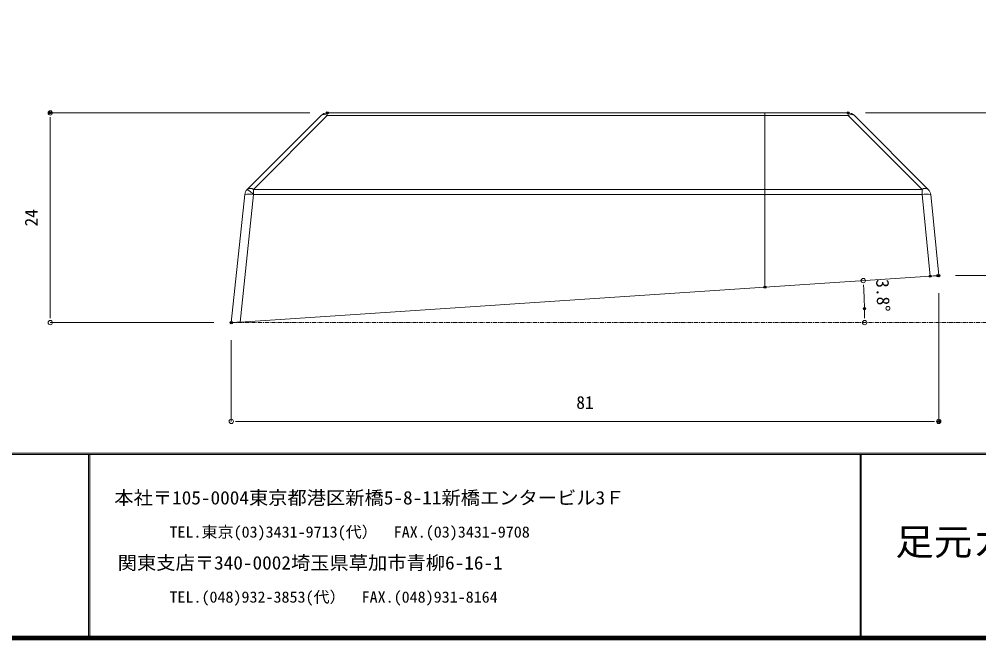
# Model space of a CAD drawing. Units: millimetres, scale not verified. Extents: x -140 to 140, y -96 to 96.
# Drawn here: x -65.8 to 44.1, y -95.7 to -24.7 of the extents above; entities that cross this region are included whole.
import ezdxf
from ezdxf.enums import TextEntityAlignment as Align

# ---------------------------------------------------------------- set-up
doc = ezdxf.new("R2010")
doc.units = ezdxf.units.MM
doc.header["$LTSCALE"] = 0.5
doc.header["$PDMODE"] = 32
doc.header["$PDSIZE"] = 0.25
doc.linetypes.add('USER1', pattern=[1.21666, 0.935822, -0.093613, 0.093613, -0.093613])
for name, color, linetype, lineweight in [('0-0_0', 7, 'Continuous', 18), ('0-2_一般', 3, 'Continuous', 18), ('0-3_CENTER', 2, 'USER1', 18), ('0-5_GREEN', 3, 'Continuous', 18)]:
    doc.layers.add(name, color=color, linetype=linetype, lineweight=lineweight)
doc.layers.add('0-1_Defpoints', color=7, linetype='Continuous')
doc.styles.add('ＭＳ ゴシック', font='')
doc.styles.get('ＭＳ ゴシック').set_extended_font_data('MS Gothic')

# ---------------------------------------------------------------- blocks, each defined once
blk = doc.blocks.new('_DOT')
at = {"layer": '0-0_0', "lineweight": 9}
blk.add_line((-0.5, 0), (-1, 0), dxfattribs=at)
blk.add_circle((0, 0), 0.25, dxfattribs=at)
blk.add_circle((0, 0), 0.25, dxfattribs=at)
blk = doc.blocks.new('D7')
at = {"layer": '0-1_Defpoints'}
for p in [(15.3742, -63.5198), (-65.6258, -68.8998), (15.3742, -80.2097)]:
    blk.add_point(p, dxfattribs=at)
at = {"layer": '0-2_一般'}
for p, q in [((15.3742, -65.5198), (15.3742, -80.2097)), ((-65.6258, -70.8998), (-65.6258, -80.2097)), ((-64.6258, -80.2097), (14.3742, -80.2097))]:
    blk.add_line(p, q, dxfattribs=at)
at = {"layer": '0-2_一般', "rotation": 180}
blk.add_blockref('_DOT', (-65.6258, -80.2097), dxfattribs=at)
at = {"layer": '0-2_一般'}
blk.add_blockref('_DOT', (15.3742, -80.2097), dxfattribs=at)
at = {"layer": '0-2_一般', "color": 7, "style": 'ＭＳ ゴシック'}
blk.add_text('81', height=1.466, dxfattribs=at).set_placement((-26.1258, -79.2097), align=Align.BOTTOM_LEFT)
blk = doc.blocks.new('D10')
at = {"layer": '0-1_Defpoints'}
for p in [(-86.3561, -44.8998), (-54.635, -44.8998), (-65.6258, -68.8998)]:
    blk.add_point(p, dxfattribs=at)
at = {"layer": '0-2_一般'}
for p, q in [((-56.635, -44.8998), (-86.3561, -44.8998)), ((-86.3561, -67.8998), (-86.3561, -45.8998)), ((-67.6258, -68.8998), (-86.3561, -68.8998))]:
    blk.add_line(p, q, dxfattribs=at)
for p, rotation in [((-86.3561, -44.8998), 90), ((-86.3561, -68.8998), 270)]:
    blk.add_blockref('_DOT', p, dxfattribs=dict(at, rotation=rotation))
at = {"layer": '0-2_一般', "color": 7, "style": 'ＭＳ ゴシック'}
blk.add_text('24', height=1.466, rotation=90, dxfattribs=at).set_placement((-87.3561, -57.8998), align=Align.BOTTOM_LEFT)
blk = doc.blocks.new('D11')
at = {"layer": '0-1_Defpoints'}
for p in [(5.0061, -44.8998), (39.235, -44.8998), (15.2992, -63.5248)]:
    blk.add_point(p, dxfattribs=at)
at = {"layer": '0-2_一般'}
for p, q in [((7.0061, -44.8998), (39.235, -44.8998)), ((39.235, -62.5248), (39.235, -45.8998)), ((17.2992, -63.5248), (39.235, -63.5248))]:
    blk.add_line(p, q, dxfattribs=at)
for p, rotation in [((39.235, -44.8998), 90), ((39.235, -63.5248), 270)]:
    blk.add_blockref('_DOT', p, dxfattribs=dict(at, rotation=rotation))
at = {"layer": '0-2_一般', "color": 7, "style": 'ＭＳ ゴシック'}
blk.add_text('18.6', height=1.466, rotation=90, dxfattribs=at).set_placement((38.235, -56.2123), align=Align.BOTTOM_LEFT)
blk = doc.blocks.new('D14')
at = {"layer": '0-1_Defpoints'}
for p in [(14.3866, -63.5854), (-4.5258, -64.8416), (6.8735, -67.2968), (-65.6258, -68.8998), (34.2784, -68.8998)]:
    blk.add_point(p, dxfattribs=at)
at = {"layer": '0-2_一般'}
blk.add_arc((-65.6258, -68.8998), 72.517, 0.79011, 3.00989, dxfattribs=at)
for p, rotation in [((6.7318, -64.0939), 93.40495), ((6.8912, -68.8998), 270.39505)]:
    blk.add_blockref('_DOT', p, dxfattribs=dict(at, rotation=rotation))
at = {"layer": '0-2_一般', "color": 7, "style": 'ＭＳ ゴシック'}
blk.add_text('3.8°', height=1.466, rotation=271.9, dxfattribs=at).set_placement((7.7679, -63.9637), align=Align.BOTTOM_LEFT)

msp = doc.modelspace()

# ---------------------------------------------------------------- linework, layer by layer
at = {"layer": '0-0_0'}
for p, q in [((-39.6406, -44.1216), (-31.1839, -35.6648)), ((-30.4768, -35.6648), (-38.9335, -44.1216)), ((19.6324, -35.6648), (-30.4768, -35.6648)), ((19.6324, -35.372), (29.1643, -35.372)), ((19.6324, -35.6648), (19.6324, -35.372)), ((29.1643, -35.6648), (19.6324, -35.6648)), ((19.6324, -35.6648), (19.6324, -44.1216)), ((29.1643, -35.372), (29.1643, -35.6648)), ((37.621, -44.1216), (29.1643, -35.6648)), ((29.8714, -35.6648), (38.3281, -44.1216)), ((-38.9335, -44.7241), (-40.4661, -59.3054)), ((-38.9335, -44.1216), (-38.9335, -44.7241)), ((-38.9335, -44.1216), (19.6324, -44.1216)), ((19.6324, -44.7241), (-38.9335, -44.7241)), ((19.6324, -44.7241), (19.6324, -44.1216)), ((37.621, -44.7241), (19.6324, -44.7241)), ((19.6324, -44.7241), (19.6324, -55.3137)), ((38.5448, -54.0575), (37.621, -44.7241)), ((38.5448, -54.0575), (19.6324, -55.3137)), ((19.6324, -55.3137), (-40.4661, -59.3054))]:
    msp.add_line(p, q, dxfattribs=at)
for points in [[(-30.4768, -35.6648), (-30.4768, -35.372), (19.6324, -35.372)], [(-40.4661, -59.3054), (-40.6621, -59.3185), (-40.8502, -59.3309), (-41.0233, -59.3424), (-41.1749, -59.3525), (-41.2993, -59.3608), (-41.3916, -59.3669), (-41.4484, -59.3707), (-41.4676, -59.372), (-39.9281, -44.7241)], [(19.6324, -44.1216), (37.621, -44.1216), (37.621, -44.7241)], [(38.6156, -44.7241), (39.5324, -53.9919), (39.5135, -53.9932), (39.4574, -53.9969), (39.3664, -54.003), (39.2438, -54.0111), (39.0943, -54.021), (38.9235, -54.0324), (38.738, -54.0447), (38.5448, -54.0575)]]:
    msp.add_lwpolyline(points, dxfattribs=at)
for centre, radius, start, end in [((-30.8304, -36.1725), 0.6186, 55.14316, 124.85684), ((-30.4768, -36.372), 1, 90, 135), ((29.1643, -36.372), 1, 45, 90), ((29.5179, -36.1725), 0.6186, 55.14316, 124.85684), ((-39.4308, -47.1332), 2.4598, 78.33709, 101.66291), ((-38.9335, -44.8287), 1, 135, 174), ((-39.2871, -44.6292), 0.6186, 55.14304, 124.85696), ((-41.2785, -46.7597), 3.1052, 40.95984, 58.16672), ((37.9746, -44.6292), 0.6186, 55.14304, 124.85696), ((38.1183, -47.1332), 2.4598, 78.33709, 101.66291), ((37.621, -44.8287), 1, 6, 45)]:
    msp.add_arc(centre, radius, start, end, dxfattribs=at)
at = {"layer": '0-3_CENTER'}
msp.add_line((-41.4676, -59.372), (58.4366, -59.372), dxfattribs=at)
at = {"layer": '0-5_GREEN'}
for p, q in [((-140.2778, -74.3202), (139.9322, -74.3202)), ((-140.2778, -74.4602), (139.9322, -74.4602)), ((-57.8178, -74.4602), (-57.8178, -95.4602)), ((-57.6778, -74.4602), (-57.6778, -95.4602)), ((30.5222, -74.4602), (30.5222, -95.4602)), ((30.6622, -74.4602), (30.6622, -95.4602))]:
    msp.add_line(p, q, dxfattribs=at)
for points in [[(-140.4878, 95.6606), (-140.4878, -95.6702), (140.4922, -95.6702)], [(-140.3828, 95.5206), (-140.3828, -95.5652), (140.3522, -95.5652)], [(-140.2778, 95.3806), (-140.2778, -95.4602), (140.2122, -95.4602)], [(-140.1728, 95.2406), (-140.1728, -95.3552), (140.0722, -95.3552)], [(-140.0678, 95.1006), (-140.0678, -95.2502), (139.9322, -95.2502)]]:
    msp.add_lwpolyline(points, dxfattribs=at)

# ---------------------------------------------------------------- block references
at = {"layer": '0-2_一般'}
for name in ['D10', 'D11', 'D7', 'D14']:
    msp.add_blockref(name, (24.1582, 9.5279), dxfattribs=at)

# ---------------------------------------------------------------- texts
at = {"layer": '0-5_GREEN', "color": 7, "style": 'ＭＳ ゴシック', "width": 1.05}
for s, height, p in [('本社〒105-0004東京都港区新橋5-8-11新橋エンタービル3Ｆ', 1.54, (-54.8612, -80.6472)), ('足元カバー\u3000直（50角用）', 3.079, (34.556, -86.919)), ('TEL.東京(03)3431-9713(代）  FAX.(03)3431-9708', 1.283, (-48.5473, -84.3598)), ('関東支店〒340-0002埼玉県草加市青柳6-16-1', 1.54, (-54.4647, -88.0922)), ('TEL.(048)932-3853(代）  FAX.(048)931-8164', 1.283, (-48.5473, -91.8048))]:
    msp.add_text(s, height=height, dxfattribs=at).set_placement(p, align=Align.BOTTOM_LEFT)

doc.saveas('drawing.dxf')
